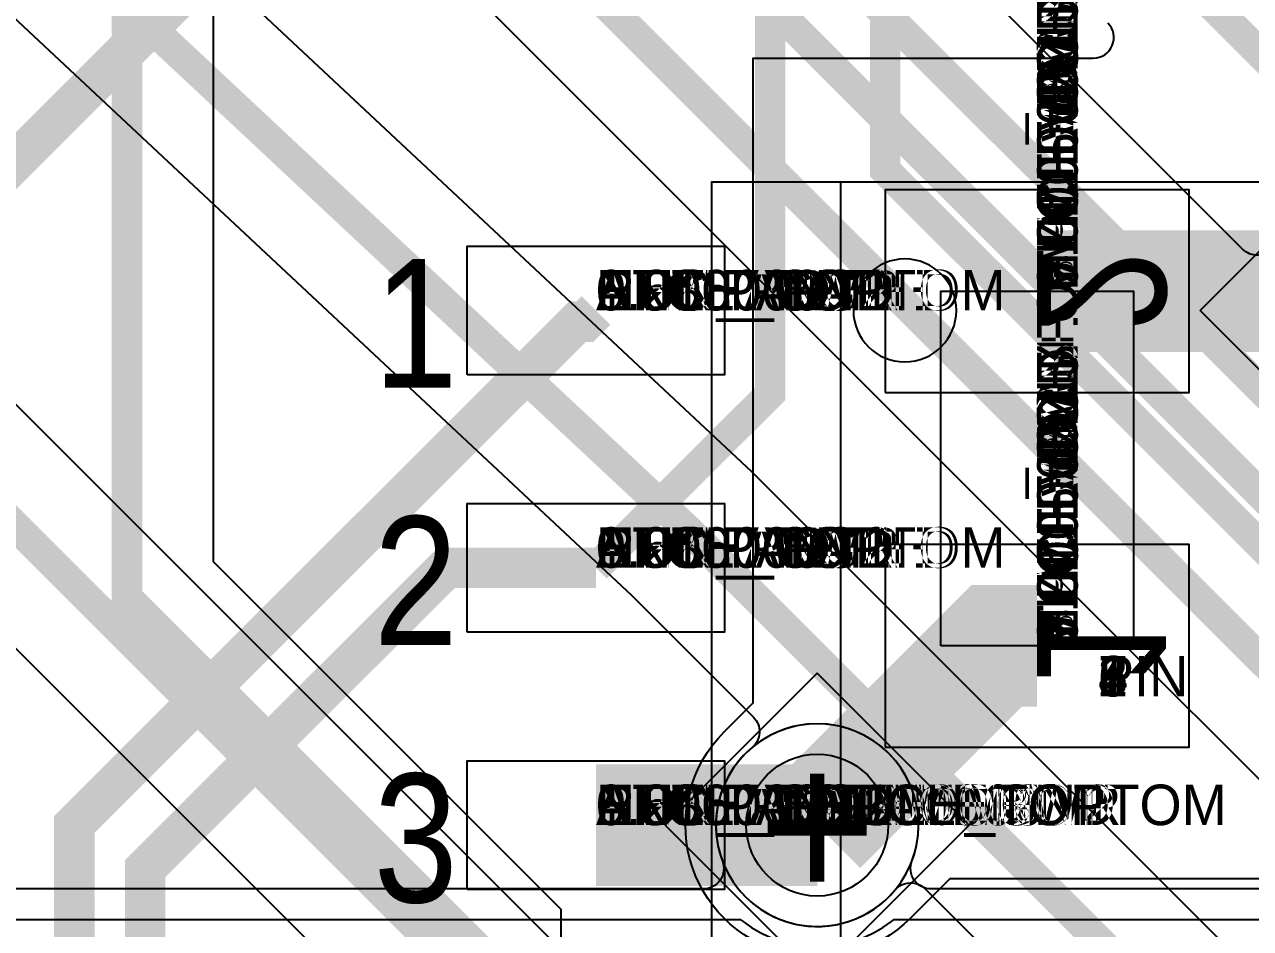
# Model space of a CAD drawing. Extents: x 0 to 323, y 0 to 320.
# Drawn here: x 84.2 to 90.25, y 19.05 to 23.52 of the extents above; entities that cross this region are included whole.
import ezdxf
from ezdxf.enums import TextEntityAlignment as Align

# ---------------------------------------------------------------- set-up
doc = ezdxf.new("R2010")
doc.units = 0
doc.header["$MEASUREMENT"] = 0
doc.layers.get('0').update_dxf_attribs({"linetype": 'CONTINUOUS'})
for name, color, linetype in [('CDN_FIGURES', 7, 'CONTINUOUS'), ('ETCH_BOTTOM', 7, 'CONTINUOUS'), ('ETCH_GND', 3, 'CONTINUOUS'), ('ETCH_INT1', 4, 'CONTINUOUS'), ('ETCH_INT2', 5, 'CONTINUOUS'), ('ETCH_PWR', 6, 'CONTINUOUS'), ('ETCH_TOP', 2, 'CONTINUOUS'), ('MANUFACTURING_NCLEGEND-1-6', 8, 'CONTINUOUS'), ('PACKAGE_GEOMETRY_ASSEMBLY_TOP', 11, 'CONTINUOUS'), ('PACKAGE_GEOMETRY_PIN_NUMBER', 9, 'CONTINUOUS')]:
    doc.layers.add(name, color=color, linetype=linetype)

# ---------------------------------------------------------------- blocks, each defined once
blk = doc.blocks.new('PAD_INFO')
for tag in ['SHAPE_TYPE', 'PAD_HEIGHT', 'PAD_LAYER', 'PAD_TYPE', 'PAD_WIDTH']:
    blk.add_attdef(tag, (0, 0), '', height=0.2)
at = {"flags": 2}
blk.add_attdef('CDN_TYPE', (0, 0), '', height=0.2, dxfattribs=at)
blk = doc.blocks.new('DRILL_INFO')
at = {"flags": 2}
blk.add_attdef('CDN_TYPE', (0, 0), '', height=0.2, dxfattribs=at)
for tag in ['FSHAPE', 'FCHAR', 'DRILL_HEIGHT', 'DIAMETER', 'PLATED', 'DRILL_WIDTH']:
    blk.add_attdef(tag, (0, 0), '', height=0.2)
blk = doc.blocks.new('VIA0700X0300')
at = {"layer": 'ETCH_BOTTOM'}
blk.add_circle((0, 0), 0.35, dxfattribs=at)
at = {"layer": 'ETCH_GND'}
blk.add_circle((0, 0), 0.35, dxfattribs=at)
at = {"layer": 'ETCH_INT1'}
blk.add_circle((0, 0), 0.35, dxfattribs=at)
at = {"layer": 'ETCH_INT2'}
blk.add_circle((0, 0), 0.35, dxfattribs=at)
at = {"layer": 'ETCH_PWR'}
blk.add_circle((0, 0), 0.35, dxfattribs=at)
at = {"layer": 'ETCH_TOP'}
blk.add_circle((0, 0), 0.35, dxfattribs=at)
ref = blk.add_blockref('PAD_INFO', (0, 0))
ref.add_attrib('PAD_LAYER', 'ETCH_TOP', (0, 0), dxfattribs={"height": 0.2})
ref.add_attrib('SHAPE_TYPE', 'NULL', (0, 0), dxfattribs={"height": 0.2})
ref.add_attrib('PAD_TYPE', 'ANTIPAD', (0, 0), dxfattribs={"height": 0.2})
ref.add_attrib('PAD_WIDTH', '0.000000', (0, 0), dxfattribs={"height": 0.2})
ref.add_attrib('PAD_HEIGHT', '0.000000', (0, 0), dxfattribs={"height": 0.2})
ref = blk.add_blockref('PAD_INFO', (0, 0))
ref.add_attrib('PAD_LAYER', 'ETCH_GND', (0, 0), dxfattribs={"height": 0.2})
ref.add_attrib('SHAPE_TYPE', 'NULL', (0, 0), dxfattribs={"height": 0.2})
ref.add_attrib('PAD_TYPE', 'ANTIPAD', (0, 0), dxfattribs={"height": 0.2})
ref.add_attrib('PAD_WIDTH', '0.000000', (0, 0), dxfattribs={"height": 0.2})
ref.add_attrib('PAD_HEIGHT', '0.000000', (0, 0), dxfattribs={"height": 0.2})
ref = blk.add_blockref('PAD_INFO', (0, 0))
ref.add_attrib('PAD_LAYER', 'ETCH_INT1', (0, 0), dxfattribs={"height": 0.2})
ref.add_attrib('SHAPE_TYPE', 'NULL', (0, 0), dxfattribs={"height": 0.2})
ref.add_attrib('PAD_TYPE', 'ANTIPAD', (0, 0), dxfattribs={"height": 0.2})
ref.add_attrib('PAD_WIDTH', '0.000000', (0, 0), dxfattribs={"height": 0.2})
ref.add_attrib('PAD_HEIGHT', '0.000000', (0, 0), dxfattribs={"height": 0.2})
ref = blk.add_blockref('PAD_INFO', (0, 0))
ref.add_attrib('PAD_LAYER', 'ETCH_INT2', (0, 0), dxfattribs={"height": 0.2})
ref.add_attrib('SHAPE_TYPE', 'NULL', (0, 0), dxfattribs={"height": 0.2})
ref.add_attrib('PAD_TYPE', 'ANTIPAD', (0, 0), dxfattribs={"height": 0.2})
ref.add_attrib('PAD_WIDTH', '0.000000', (0, 0), dxfattribs={"height": 0.2})
ref.add_attrib('PAD_HEIGHT', '0.000000', (0, 0), dxfattribs={"height": 0.2})
ref = blk.add_blockref('PAD_INFO', (0, 0))
ref.add_attrib('PAD_LAYER', 'ETCH_PWR', (0, 0), dxfattribs={"height": 0.2})
ref.add_attrib('SHAPE_TYPE', 'NULL', (0, 0), dxfattribs={"height": 0.2})
ref.add_attrib('PAD_TYPE', 'ANTIPAD', (0, 0), dxfattribs={"height": 0.2})
ref.add_attrib('PAD_WIDTH', '0.000000', (0, 0), dxfattribs={"height": 0.2})
ref.add_attrib('PAD_HEIGHT', '0.000000', (0, 0), dxfattribs={"height": 0.2})
ref = blk.add_blockref('PAD_INFO', (0, 0))
ref.add_attrib('PAD_LAYER', 'ETCH_BOTTOM', (0, 0), dxfattribs={"height": 0.2})
ref.add_attrib('SHAPE_TYPE', 'NULL', (0, 0), dxfattribs={"height": 0.2})
ref.add_attrib('PAD_TYPE', 'ANTIPAD', (0, 0), dxfattribs={"height": 0.2})
ref.add_attrib('PAD_WIDTH', '0.000000', (0, 0), dxfattribs={"height": 0.2})
ref.add_attrib('PAD_HEIGHT', '0.000000', (0, 0), dxfattribs={"height": 0.2})
ref = blk.add_blockref('PAD_INFO', (0, 0))
ref.add_attrib('PAD_LAYER', 'ETCH_TOP', (0, 0), dxfattribs={"height": 0.2})
ref.add_attrib('SHAPE_TYPE', 'NULL', (0, 0), dxfattribs={"height": 0.2})
ref.add_attrib('PAD_TYPE', 'THERMAL', (0, 0), dxfattribs={"height": 0.2})
ref.add_attrib('PAD_WIDTH', '0.000000', (0, 0), dxfattribs={"height": 0.2})
ref.add_attrib('PAD_HEIGHT', '0.000000', (0, 0), dxfattribs={"height": 0.2})
ref = blk.add_blockref('PAD_INFO', (0, 0))
ref.add_attrib('PAD_LAYER', 'ETCH_GND', (0, 0), dxfattribs={"height": 0.2})
ref.add_attrib('SHAPE_TYPE', 'NULL', (0, 0), dxfattribs={"height": 0.2})
ref.add_attrib('PAD_TYPE', 'THERMAL', (0, 0), dxfattribs={"height": 0.2})
ref.add_attrib('PAD_WIDTH', '0.000000', (0, 0), dxfattribs={"height": 0.2})
ref.add_attrib('PAD_HEIGHT', '0.000000', (0, 0), dxfattribs={"height": 0.2})
ref = blk.add_blockref('PAD_INFO', (0, 0))
ref.add_attrib('PAD_LAYER', 'ETCH_INT1', (0, 0), dxfattribs={"height": 0.2})
ref.add_attrib('SHAPE_TYPE', 'NULL', (0, 0), dxfattribs={"height": 0.2})
ref.add_attrib('PAD_TYPE', 'THERMAL', (0, 0), dxfattribs={"height": 0.2})
ref.add_attrib('PAD_WIDTH', '0.000000', (0, 0), dxfattribs={"height": 0.2})
ref.add_attrib('PAD_HEIGHT', '0.000000', (0, 0), dxfattribs={"height": 0.2})
ref = blk.add_blockref('PAD_INFO', (0, 0))
ref.add_attrib('PAD_LAYER', 'ETCH_INT2', (0, 0), dxfattribs={"height": 0.2})
ref.add_attrib('SHAPE_TYPE', 'NULL', (0, 0), dxfattribs={"height": 0.2})
ref.add_attrib('PAD_TYPE', 'THERMAL', (0, 0), dxfattribs={"height": 0.2})
ref.add_attrib('PAD_WIDTH', '0.000000', (0, 0), dxfattribs={"height": 0.2})
ref.add_attrib('PAD_HEIGHT', '0.000000', (0, 0), dxfattribs={"height": 0.2})
ref = blk.add_blockref('PAD_INFO', (0, 0))
ref.add_attrib('PAD_LAYER', 'ETCH_PWR', (0, 0), dxfattribs={"height": 0.2})
ref.add_attrib('SHAPE_TYPE', 'NULL', (0, 0), dxfattribs={"height": 0.2})
ref.add_attrib('PAD_TYPE', 'THERMAL', (0, 0), dxfattribs={"height": 0.2})
ref.add_attrib('PAD_WIDTH', '0.000000', (0, 0), dxfattribs={"height": 0.2})
ref.add_attrib('PAD_HEIGHT', '0.000000', (0, 0), dxfattribs={"height": 0.2})
ref = blk.add_blockref('PAD_INFO', (0, 0))
ref.add_attrib('PAD_LAYER', 'ETCH_BOTTOM', (0, 0), dxfattribs={"height": 0.2})
ref.add_attrib('SHAPE_TYPE', 'NULL', (0, 0), dxfattribs={"height": 0.2})
ref.add_attrib('PAD_TYPE', 'THERMAL', (0, 0), dxfattribs={"height": 0.2})
ref.add_attrib('PAD_WIDTH', '0.000000', (0, 0), dxfattribs={"height": 0.2})
ref.add_attrib('PAD_HEIGHT', '0.000000', (0, 0), dxfattribs={"height": 0.2})
ref = blk.add_blockref('PAD_INFO', (0, 0))
ref.add_attrib('PAD_LAYER', 'ETCH_TOP', (0, 0), dxfattribs={"height": 0.2})
ref.add_attrib('SHAPE_TYPE', 'CIRCLE', (0, 0), dxfattribs={"height": 0.2})
ref.add_attrib('PAD_TYPE', 'REGULAR', (0, 0), dxfattribs={"height": 0.2})
ref.add_attrib('PAD_WIDTH', '0.700000', (0, 0), dxfattribs={"height": 0.2})
ref.add_attrib('PAD_HEIGHT', '0.700000', (0, 0), dxfattribs={"height": 0.2})
ref = blk.add_blockref('PAD_INFO', (0, 0))
ref.add_attrib('PAD_LAYER', 'ETCH_GND', (0, 0), dxfattribs={"height": 0.2})
ref.add_attrib('SHAPE_TYPE', 'CIRCLE', (0, 0), dxfattribs={"height": 0.2})
ref.add_attrib('PAD_TYPE', 'REGULAR', (0, 0), dxfattribs={"height": 0.2})
ref.add_attrib('PAD_WIDTH', '0.700000', (0, 0), dxfattribs={"height": 0.2})
ref.add_attrib('PAD_HEIGHT', '0.700000', (0, 0), dxfattribs={"height": 0.2})
ref = blk.add_blockref('PAD_INFO', (0, 0))
ref.add_attrib('PAD_LAYER', 'ETCH_INT1', (0, 0), dxfattribs={"height": 0.2})
ref.add_attrib('SHAPE_TYPE', 'CIRCLE', (0, 0), dxfattribs={"height": 0.2})
ref.add_attrib('PAD_TYPE', 'REGULAR', (0, 0), dxfattribs={"height": 0.2})
ref.add_attrib('PAD_WIDTH', '0.700000', (0, 0), dxfattribs={"height": 0.2})
ref.add_attrib('PAD_HEIGHT', '0.700000', (0, 0), dxfattribs={"height": 0.2})
ref = blk.add_blockref('PAD_INFO', (0, 0))
ref.add_attrib('PAD_LAYER', 'ETCH_INT2', (0, 0), dxfattribs={"height": 0.2})
ref.add_attrib('SHAPE_TYPE', 'CIRCLE', (0, 0), dxfattribs={"height": 0.2})
ref.add_attrib('PAD_TYPE', 'REGULAR', (0, 0), dxfattribs={"height": 0.2})
ref.add_attrib('PAD_WIDTH', '0.700000', (0, 0), dxfattribs={"height": 0.2})
ref.add_attrib('PAD_HEIGHT', '0.700000', (0, 0), dxfattribs={"height": 0.2})
ref = blk.add_blockref('PAD_INFO', (0, 0))
ref.add_attrib('PAD_LAYER', 'ETCH_PWR', (0, 0), dxfattribs={"height": 0.2})
ref.add_attrib('SHAPE_TYPE', 'CIRCLE', (0, 0), dxfattribs={"height": 0.2})
ref.add_attrib('PAD_TYPE', 'REGULAR', (0, 0), dxfattribs={"height": 0.2})
ref.add_attrib('PAD_WIDTH', '0.700000', (0, 0), dxfattribs={"height": 0.2})
ref.add_attrib('PAD_HEIGHT', '0.700000', (0, 0), dxfattribs={"height": 0.2})
ref = blk.add_blockref('PAD_INFO', (0, 0))
ref.add_attrib('PAD_LAYER', 'ETCH_BOTTOM', (0, 0), dxfattribs={"height": 0.2})
ref.add_attrib('SHAPE_TYPE', 'CIRCLE', (0, 0), dxfattribs={"height": 0.2})
ref.add_attrib('PAD_TYPE', 'REGULAR', (0, 0), dxfattribs={"height": 0.2})
ref.add_attrib('PAD_WIDTH', '0.700000', (0, 0), dxfattribs={"height": 0.2})
ref.add_attrib('PAD_HEIGHT', '0.700000', (0, 0), dxfattribs={"height": 0.2})
ref = blk.add_blockref('DRILL_INFO', (0, 0))
ref.add_attrib('DIAMETER', '0.300000', (0, 0), dxfattribs={"height": 0.2})
ref.add_attrib('PLATED', 'PLATED', (0, 0), dxfattribs={"height": 0.2})
ref.add_attrib('FSHAPE', 'DIAMOND', (0, 0), dxfattribs={"height": 0.2})
ref.add_attrib('FCHAR', '+', (0, 0), dxfattribs={"height": 0.2})
ref.add_attrib('DRILL_WIDTH', '1.500000', (0, 0), dxfattribs={"height": 0.2})
ref.add_attrib('DRILL_HEIGHT', '1.500000', (0, 0), dxfattribs={"height": 0.2})
for tag in ['CDN_TYPE', 'PIN']:
    blk.add_attdef(tag, (0, 0), '', height=0.2)
at = {"flags": 2}
for tag in ['PSTKNAME', 'BBV']:
    blk.add_attdef(tag, (0, 0), '', height=0.2, dxfattribs=at)
blk = doc.blocks.new('FIGURE_DIAMOND')
at = {"layer": 'CDN_FIGURES'}
blk.add_lwpolyline([(-0.5, 0), (0, 0.5), (0.5, 0), (0, -0.5)], close=True, dxfattribs=at)
blk = doc.blocks.new('SMD50_25')
at = {"layer": 'ETCH_TOP'}
blk.add_lwpolyline([(-0.635, -0.3175), (-0.635, 0.3175), (0.635, 0.3175), (0.635, -0.3175)], close=True, dxfattribs=at)
ref = blk.add_blockref('PAD_INFO', (0, 0))
ref.add_attrib('PAD_LAYER', 'ETCH_TOP', (0, 0), dxfattribs={"height": 0.2})
ref.add_attrib('SHAPE_TYPE', 'NULL', (0, 0), dxfattribs={"height": 0.2})
ref.add_attrib('PAD_TYPE', 'ANTIPAD', (0, 0), dxfattribs={"height": 0.2})
ref.add_attrib('PAD_WIDTH', '0.000000', (0, 0), dxfattribs={"height": 0.2})
ref.add_attrib('PAD_HEIGHT', '0.000000', (0, 0), dxfattribs={"height": 0.2})
ref = blk.add_blockref('PAD_INFO', (0, 0))
ref.add_attrib('PAD_LAYER', 'ETCH_GND', (0, 0), dxfattribs={"height": 0.2})
ref.add_attrib('SHAPE_TYPE', 'NULL', (0, 0), dxfattribs={"height": 0.2})
ref.add_attrib('PAD_TYPE', 'ANTIPAD', (0, 0), dxfattribs={"height": 0.2})
ref.add_attrib('PAD_WIDTH', '0.000000', (0, 0), dxfattribs={"height": 0.2})
ref.add_attrib('PAD_HEIGHT', '0.000000', (0, 0), dxfattribs={"height": 0.2})
ref = blk.add_blockref('PAD_INFO', (0, 0))
ref.add_attrib('PAD_LAYER', 'ETCH_INT1', (0, 0), dxfattribs={"height": 0.2})
ref.add_attrib('SHAPE_TYPE', 'NULL', (0, 0), dxfattribs={"height": 0.2})
ref.add_attrib('PAD_TYPE', 'ANTIPAD', (0, 0), dxfattribs={"height": 0.2})
ref.add_attrib('PAD_WIDTH', '0.000000', (0, 0), dxfattribs={"height": 0.2})
ref.add_attrib('PAD_HEIGHT', '0.000000', (0, 0), dxfattribs={"height": 0.2})
ref = blk.add_blockref('PAD_INFO', (0, 0))
ref.add_attrib('PAD_LAYER', 'ETCH_INT2', (0, 0), dxfattribs={"height": 0.2})
ref.add_attrib('SHAPE_TYPE', 'NULL', (0, 0), dxfattribs={"height": 0.2})
ref.add_attrib('PAD_TYPE', 'ANTIPAD', (0, 0), dxfattribs={"height": 0.2})
ref.add_attrib('PAD_WIDTH', '0.000000', (0, 0), dxfattribs={"height": 0.2})
ref.add_attrib('PAD_HEIGHT', '0.000000', (0, 0), dxfattribs={"height": 0.2})
ref = blk.add_blockref('PAD_INFO', (0, 0))
ref.add_attrib('PAD_LAYER', 'ETCH_PWR', (0, 0), dxfattribs={"height": 0.2})
ref.add_attrib('SHAPE_TYPE', 'NULL', (0, 0), dxfattribs={"height": 0.2})
ref.add_attrib('PAD_TYPE', 'ANTIPAD', (0, 0), dxfattribs={"height": 0.2})
ref.add_attrib('PAD_WIDTH', '0.000000', (0, 0), dxfattribs={"height": 0.2})
ref.add_attrib('PAD_HEIGHT', '0.000000', (0, 0), dxfattribs={"height": 0.2})
ref = blk.add_blockref('PAD_INFO', (0, 0))
ref.add_attrib('PAD_LAYER', 'ETCH_BOTTOM', (0, 0), dxfattribs={"height": 0.2})
ref.add_attrib('SHAPE_TYPE', 'NULL', (0, 0), dxfattribs={"height": 0.2})
ref.add_attrib('PAD_TYPE', 'ANTIPAD', (0, 0), dxfattribs={"height": 0.2})
ref.add_attrib('PAD_WIDTH', '0.000000', (0, 0), dxfattribs={"height": 0.2})
ref.add_attrib('PAD_HEIGHT', '0.000000', (0, 0), dxfattribs={"height": 0.2})
ref = blk.add_blockref('PAD_INFO', (0, 0))
ref.add_attrib('PAD_LAYER', 'ETCH_TOP', (0, 0), dxfattribs={"height": 0.2})
ref.add_attrib('SHAPE_TYPE', 'NULL', (0, 0), dxfattribs={"height": 0.2})
ref.add_attrib('PAD_TYPE', 'THERMAL', (0, 0), dxfattribs={"height": 0.2})
ref.add_attrib('PAD_WIDTH', '0.000000', (0, 0), dxfattribs={"height": 0.2})
ref.add_attrib('PAD_HEIGHT', '0.000000', (0, 0), dxfattribs={"height": 0.2})
ref = blk.add_blockref('PAD_INFO', (0, 0))
ref.add_attrib('PAD_LAYER', 'ETCH_GND', (0, 0), dxfattribs={"height": 0.2})
ref.add_attrib('SHAPE_TYPE', 'NULL', (0, 0), dxfattribs={"height": 0.2})
ref.add_attrib('PAD_TYPE', 'THERMAL', (0, 0), dxfattribs={"height": 0.2})
ref.add_attrib('PAD_WIDTH', '0.000000', (0, 0), dxfattribs={"height": 0.2})
ref.add_attrib('PAD_HEIGHT', '0.000000', (0, 0), dxfattribs={"height": 0.2})
ref = blk.add_blockref('PAD_INFO', (0, 0))
ref.add_attrib('PAD_LAYER', 'ETCH_INT1', (0, 0), dxfattribs={"height": 0.2})
ref.add_attrib('SHAPE_TYPE', 'NULL', (0, 0), dxfattribs={"height": 0.2})
ref.add_attrib('PAD_TYPE', 'THERMAL', (0, 0), dxfattribs={"height": 0.2})
ref.add_attrib('PAD_WIDTH', '0.000000', (0, 0), dxfattribs={"height": 0.2})
ref.add_attrib('PAD_HEIGHT', '0.000000', (0, 0), dxfattribs={"height": 0.2})
ref = blk.add_blockref('PAD_INFO', (0, 0))
ref.add_attrib('PAD_LAYER', 'ETCH_INT2', (0, 0), dxfattribs={"height": 0.2})
ref.add_attrib('SHAPE_TYPE', 'NULL', (0, 0), dxfattribs={"height": 0.2})
ref.add_attrib('PAD_TYPE', 'THERMAL', (0, 0), dxfattribs={"height": 0.2})
ref.add_attrib('PAD_WIDTH', '0.000000', (0, 0), dxfattribs={"height": 0.2})
ref.add_attrib('PAD_HEIGHT', '0.000000', (0, 0), dxfattribs={"height": 0.2})
ref = blk.add_blockref('PAD_INFO', (0, 0))
ref.add_attrib('PAD_LAYER', 'ETCH_PWR', (0, 0), dxfattribs={"height": 0.2})
ref.add_attrib('SHAPE_TYPE', 'NULL', (0, 0), dxfattribs={"height": 0.2})
ref.add_attrib('PAD_TYPE', 'THERMAL', (0, 0), dxfattribs={"height": 0.2})
ref.add_attrib('PAD_WIDTH', '0.000000', (0, 0), dxfattribs={"height": 0.2})
ref.add_attrib('PAD_HEIGHT', '0.000000', (0, 0), dxfattribs={"height": 0.2})
ref = blk.add_blockref('PAD_INFO', (0, 0))
ref.add_attrib('PAD_LAYER', 'ETCH_BOTTOM', (0, 0), dxfattribs={"height": 0.2})
ref.add_attrib('SHAPE_TYPE', 'NULL', (0, 0), dxfattribs={"height": 0.2})
ref.add_attrib('PAD_TYPE', 'THERMAL', (0, 0), dxfattribs={"height": 0.2})
ref.add_attrib('PAD_WIDTH', '0.000000', (0, 0), dxfattribs={"height": 0.2})
ref.add_attrib('PAD_HEIGHT', '0.000000', (0, 0), dxfattribs={"height": 0.2})
ref = blk.add_blockref('PAD_INFO', (0, 0))
ref.add_attrib('PAD_LAYER', 'ETCH_TOP', (0, 0), dxfattribs={"height": 0.2})
ref.add_attrib('SHAPE_TYPE', 'RECTANGLE', (0, 0), dxfattribs={"height": 0.2})
ref.add_attrib('PAD_TYPE', 'REGULAR', (0, 0), dxfattribs={"height": 0.2})
ref.add_attrib('PAD_WIDTH', '1.270000', (0, 0), dxfattribs={"height": 0.2})
ref.add_attrib('PAD_HEIGHT', '0.635000', (0, 0), dxfattribs={"height": 0.2})
ref = blk.add_blockref('PAD_INFO', (0, 0))
ref.add_attrib('PAD_LAYER', 'ETCH_GND', (0, 0), dxfattribs={"height": 0.2})
ref.add_attrib('SHAPE_TYPE', 'NULL', (0, 0), dxfattribs={"height": 0.2})
ref.add_attrib('PAD_TYPE', 'REGULAR', (0, 0), dxfattribs={"height": 0.2})
ref.add_attrib('PAD_WIDTH', '0.000000', (0, 0), dxfattribs={"height": 0.2})
ref.add_attrib('PAD_HEIGHT', '0.000000', (0, 0), dxfattribs={"height": 0.2})
ref = blk.add_blockref('PAD_INFO', (0, 0))
ref.add_attrib('PAD_LAYER', 'ETCH_INT1', (0, 0), dxfattribs={"height": 0.2})
ref.add_attrib('SHAPE_TYPE', 'NULL', (0, 0), dxfattribs={"height": 0.2})
ref.add_attrib('PAD_TYPE', 'REGULAR', (0, 0), dxfattribs={"height": 0.2})
ref.add_attrib('PAD_WIDTH', '0.000000', (0, 0), dxfattribs={"height": 0.2})
ref.add_attrib('PAD_HEIGHT', '0.000000', (0, 0), dxfattribs={"height": 0.2})
ref = blk.add_blockref('PAD_INFO', (0, 0))
ref.add_attrib('PAD_LAYER', 'ETCH_INT2', (0, 0), dxfattribs={"height": 0.2})
ref.add_attrib('SHAPE_TYPE', 'NULL', (0, 0), dxfattribs={"height": 0.2})
ref.add_attrib('PAD_TYPE', 'REGULAR', (0, 0), dxfattribs={"height": 0.2})
ref.add_attrib('PAD_WIDTH', '0.000000', (0, 0), dxfattribs={"height": 0.2})
ref.add_attrib('PAD_HEIGHT', '0.000000', (0, 0), dxfattribs={"height": 0.2})
ref = blk.add_blockref('PAD_INFO', (0, 0))
ref.add_attrib('PAD_LAYER', 'ETCH_PWR', (0, 0), dxfattribs={"height": 0.2})
ref.add_attrib('SHAPE_TYPE', 'NULL', (0, 0), dxfattribs={"height": 0.2})
ref.add_attrib('PAD_TYPE', 'REGULAR', (0, 0), dxfattribs={"height": 0.2})
ref.add_attrib('PAD_WIDTH', '0.000000', (0, 0), dxfattribs={"height": 0.2})
ref.add_attrib('PAD_HEIGHT', '0.000000', (0, 0), dxfattribs={"height": 0.2})
ref = blk.add_blockref('PAD_INFO', (0, 0))
ref.add_attrib('PAD_LAYER', 'ETCH_BOTTOM', (0, 0), dxfattribs={"height": 0.2})
ref.add_attrib('SHAPE_TYPE', 'NULL', (0, 0), dxfattribs={"height": 0.2})
ref.add_attrib('PAD_TYPE', 'REGULAR', (0, 0), dxfattribs={"height": 0.2})
ref.add_attrib('PAD_WIDTH', '0.000000', (0, 0), dxfattribs={"height": 0.2})
ref.add_attrib('PAD_HEIGHT', '0.000000', (0, 0), dxfattribs={"height": 0.2})
ref = blk.add_blockref('DRILL_INFO', (0, 0))
ref.add_attrib('DIAMETER', '0.000000', (0, 0), dxfattribs={"height": 0.2})
ref.add_attrib('PLATED', 'NON_PLATED', (0, 0), dxfattribs={"height": 0.2})
ref.add_attrib('FSHAPE', 'NULL', (0, 0), dxfattribs={"height": 0.2})
ref.add_attrib('DRILL_WIDTH', '0.000000', (0, 0), dxfattribs={"height": 0.2})
ref.add_attrib('DRILL_HEIGHT', '0.000000', (0, 0), dxfattribs={"height": 0.2})
for tag in ['CDN_TYPE', 'PIN']:
    blk.add_attdef(tag, (0, 0), '', height=0.2)
at = {"flags": 2}
for tag in ['PSTKNAME', 'BBV']:
    blk.add_attdef(tag, (0, 0), '', height=0.2, dxfattribs=at)
blk = doc.blocks.new('SOIC8')
at = {"layer": 'PACKAGE_GEOMETRY_ASSEMBLY_TOP'}
blk.add_lwpolyline([(-1.905, -2.54), (-1.905, 2.54), (1.905, 2.54), (1.905, -2.54)], close=True, dxfattribs=at)
blk.add_lwpolyline([(-1.27, 2.54), (-1.27, -2.54)], dxfattribs=at)
blk.add_lwpolyline([(-0.6985, 1.905, 1), (-1.2065, 1.905, 1)], format="xyb", close=True, dxfattribs=at)
at = {"layer": 'ETCH_TOP'}
ref = blk.add_blockref('SMD50_25', (-2.4765, 1.905), dxfattribs=at)
ref.add_attrib('CDN_TYPE', 'PIN', (0, 0), dxfattribs={"height": 0.2})
ref.add_attrib('PIN', '1', (0, 0), dxfattribs={"height": 0.2})
ref = blk.add_blockref('SMD50_25', (2.4765, 1.905), dxfattribs=at)
ref.add_attrib('CDN_TYPE', 'PIN', (0, 0), dxfattribs={"height": 0.2})
ref.add_attrib('PIN', '8', (0, 0), dxfattribs={"height": 0.2})
ref = blk.add_blockref('SMD50_25', (-2.4765, 0.635), dxfattribs=at)
ref.add_attrib('CDN_TYPE', 'PIN', (0, 0), dxfattribs={"height": 0.2})
ref.add_attrib('PIN', '2', (0, 0), dxfattribs={"height": 0.2})
ref = blk.add_blockref('SMD50_25', (2.4765, 0.635), dxfattribs=at)
ref.add_attrib('CDN_TYPE', 'PIN', (0, 0), dxfattribs={"height": 0.2})
ref.add_attrib('PIN', '7', (0, 0), dxfattribs={"height": 0.2})
ref = blk.add_blockref('SMD50_25', (-2.4765, -0.635), dxfattribs=at)
ref.add_attrib('CDN_TYPE', 'PIN', (0, 0), dxfattribs={"height": 0.2})
ref.add_attrib('PIN', '3', (0, 0), dxfattribs={"height": 0.2})
ref = blk.add_blockref('SMD50_25', (-2.4765, -1.905), dxfattribs=at)
ref.add_attrib('CDN_TYPE', 'PIN', (0, 0), dxfattribs={"height": 0.2})
ref.add_attrib('PIN', '4', (0, 0), dxfattribs={"height": 0.2})
ref = blk.add_blockref('SMD50_25', (2.4765, -1.905), dxfattribs=at)
ref.add_attrib('CDN_TYPE', 'PIN', (0, 0), dxfattribs={"height": 0.2})
ref.add_attrib('PIN', '5', (0, 0), dxfattribs={"height": 0.2})
ref = blk.add_blockref('SMD50_25', (2.4765, -0.635), dxfattribs=at)
ref.add_attrib('CDN_TYPE', 'PIN', (0, 0), dxfattribs={"height": 0.2})
ref.add_attrib('PIN', '6', (0, 0), dxfattribs={"height": 0.2})
at = {"flags": 2}
for tag in ['SYMBOL_TYPE', 'CDN_TYPE', 'REFDES']:
    blk.add_attdef(tag, (0, 0), '', height=0.2, dxfattribs=at)
blk = doc.blocks.new('RC1000X1500TS')
at = {"layer": 'ETCH_TOP'}
blk.add_lwpolyline([(-0.5, -0.75), (-0.5, 0.75), (0.5, 0.75), (0.5, -0.75)], close=True, dxfattribs=at)
ref = blk.add_blockref('PAD_INFO', (0, 0))
ref.add_attrib('PAD_LAYER', 'ETCH_TOP', (0, 0), dxfattribs={"height": 0.2})
ref.add_attrib('SHAPE_TYPE', 'NULL', (0, 0), dxfattribs={"height": 0.2})
ref.add_attrib('PAD_TYPE', 'ANTIPAD', (0, 0), dxfattribs={"height": 0.2})
ref.add_attrib('PAD_WIDTH', '0.000000', (0, 0), dxfattribs={"height": 0.2})
ref.add_attrib('PAD_HEIGHT', '0.000000', (0, 0), dxfattribs={"height": 0.2})
ref = blk.add_blockref('PAD_INFO', (0, 0))
ref.add_attrib('PAD_LAYER', 'ETCH_GND', (0, 0), dxfattribs={"height": 0.2})
ref.add_attrib('SHAPE_TYPE', 'NULL', (0, 0), dxfattribs={"height": 0.2})
ref.add_attrib('PAD_TYPE', 'ANTIPAD', (0, 0), dxfattribs={"height": 0.2})
ref.add_attrib('PAD_WIDTH', '0.000000', (0, 0), dxfattribs={"height": 0.2})
ref.add_attrib('PAD_HEIGHT', '0.000000', (0, 0), dxfattribs={"height": 0.2})
ref = blk.add_blockref('PAD_INFO', (0, 0))
ref.add_attrib('PAD_LAYER', 'ETCH_INT1', (0, 0), dxfattribs={"height": 0.2})
ref.add_attrib('SHAPE_TYPE', 'NULL', (0, 0), dxfattribs={"height": 0.2})
ref.add_attrib('PAD_TYPE', 'ANTIPAD', (0, 0), dxfattribs={"height": 0.2})
ref.add_attrib('PAD_WIDTH', '0.000000', (0, 0), dxfattribs={"height": 0.2})
ref.add_attrib('PAD_HEIGHT', '0.000000', (0, 0), dxfattribs={"height": 0.2})
ref = blk.add_blockref('PAD_INFO', (0, 0))
ref.add_attrib('PAD_LAYER', 'ETCH_INT2', (0, 0), dxfattribs={"height": 0.2})
ref.add_attrib('SHAPE_TYPE', 'NULL', (0, 0), dxfattribs={"height": 0.2})
ref.add_attrib('PAD_TYPE', 'ANTIPAD', (0, 0), dxfattribs={"height": 0.2})
ref.add_attrib('PAD_WIDTH', '0.000000', (0, 0), dxfattribs={"height": 0.2})
ref.add_attrib('PAD_HEIGHT', '0.000000', (0, 0), dxfattribs={"height": 0.2})
ref = blk.add_blockref('PAD_INFO', (0, 0))
ref.add_attrib('PAD_LAYER', 'ETCH_PWR', (0, 0), dxfattribs={"height": 0.2})
ref.add_attrib('SHAPE_TYPE', 'NULL', (0, 0), dxfattribs={"height": 0.2})
ref.add_attrib('PAD_TYPE', 'ANTIPAD', (0, 0), dxfattribs={"height": 0.2})
ref.add_attrib('PAD_WIDTH', '0.000000', (0, 0), dxfattribs={"height": 0.2})
ref.add_attrib('PAD_HEIGHT', '0.000000', (0, 0), dxfattribs={"height": 0.2})
ref = blk.add_blockref('PAD_INFO', (0, 0))
ref.add_attrib('PAD_LAYER', 'ETCH_BOTTOM', (0, 0), dxfattribs={"height": 0.2})
ref.add_attrib('SHAPE_TYPE', 'NULL', (0, 0), dxfattribs={"height": 0.2})
ref.add_attrib('PAD_TYPE', 'ANTIPAD', (0, 0), dxfattribs={"height": 0.2})
ref.add_attrib('PAD_WIDTH', '0.000000', (0, 0), dxfattribs={"height": 0.2})
ref.add_attrib('PAD_HEIGHT', '0.000000', (0, 0), dxfattribs={"height": 0.2})
ref = blk.add_blockref('PAD_INFO', (0, 0))
ref.add_attrib('PAD_LAYER', 'ETCH_TOP', (0, 0), dxfattribs={"height": 0.2})
ref.add_attrib('SHAPE_TYPE', 'NULL', (0, 0), dxfattribs={"height": 0.2})
ref.add_attrib('PAD_TYPE', 'THERMAL', (0, 0), dxfattribs={"height": 0.2})
ref.add_attrib('PAD_WIDTH', '0.000000', (0, 0), dxfattribs={"height": 0.2})
ref.add_attrib('PAD_HEIGHT', '0.000000', (0, 0), dxfattribs={"height": 0.2})
ref = blk.add_blockref('PAD_INFO', (0, 0))
ref.add_attrib('PAD_LAYER', 'ETCH_GND', (0, 0), dxfattribs={"height": 0.2})
ref.add_attrib('SHAPE_TYPE', 'NULL', (0, 0), dxfattribs={"height": 0.2})
ref.add_attrib('PAD_TYPE', 'THERMAL', (0, 0), dxfattribs={"height": 0.2})
ref.add_attrib('PAD_WIDTH', '0.000000', (0, 0), dxfattribs={"height": 0.2})
ref.add_attrib('PAD_HEIGHT', '0.000000', (0, 0), dxfattribs={"height": 0.2})
ref = blk.add_blockref('PAD_INFO', (0, 0))
ref.add_attrib('PAD_LAYER', 'ETCH_INT1', (0, 0), dxfattribs={"height": 0.2})
ref.add_attrib('SHAPE_TYPE', 'NULL', (0, 0), dxfattribs={"height": 0.2})
ref.add_attrib('PAD_TYPE', 'THERMAL', (0, 0), dxfattribs={"height": 0.2})
ref.add_attrib('PAD_WIDTH', '0.000000', (0, 0), dxfattribs={"height": 0.2})
ref.add_attrib('PAD_HEIGHT', '0.000000', (0, 0), dxfattribs={"height": 0.2})
ref = blk.add_blockref('PAD_INFO', (0, 0))
ref.add_attrib('PAD_LAYER', 'ETCH_INT2', (0, 0), dxfattribs={"height": 0.2})
ref.add_attrib('SHAPE_TYPE', 'NULL', (0, 0), dxfattribs={"height": 0.2})
ref.add_attrib('PAD_TYPE', 'THERMAL', (0, 0), dxfattribs={"height": 0.2})
ref.add_attrib('PAD_WIDTH', '0.000000', (0, 0), dxfattribs={"height": 0.2})
ref.add_attrib('PAD_HEIGHT', '0.000000', (0, 0), dxfattribs={"height": 0.2})
ref = blk.add_blockref('PAD_INFO', (0, 0))
ref.add_attrib('PAD_LAYER', 'ETCH_PWR', (0, 0), dxfattribs={"height": 0.2})
ref.add_attrib('SHAPE_TYPE', 'NULL', (0, 0), dxfattribs={"height": 0.2})
ref.add_attrib('PAD_TYPE', 'THERMAL', (0, 0), dxfattribs={"height": 0.2})
ref.add_attrib('PAD_WIDTH', '0.000000', (0, 0), dxfattribs={"height": 0.2})
ref.add_attrib('PAD_HEIGHT', '0.000000', (0, 0), dxfattribs={"height": 0.2})
ref = blk.add_blockref('PAD_INFO', (0, 0))
ref.add_attrib('PAD_LAYER', 'ETCH_BOTTOM', (0, 0), dxfattribs={"height": 0.2})
ref.add_attrib('SHAPE_TYPE', 'NULL', (0, 0), dxfattribs={"height": 0.2})
ref.add_attrib('PAD_TYPE', 'THERMAL', (0, 0), dxfattribs={"height": 0.2})
ref.add_attrib('PAD_WIDTH', '0.000000', (0, 0), dxfattribs={"height": 0.2})
ref.add_attrib('PAD_HEIGHT', '0.000000', (0, 0), dxfattribs={"height": 0.2})
ref = blk.add_blockref('PAD_INFO', (0, 0))
ref.add_attrib('PAD_LAYER', 'ETCH_GND', (0, 0), dxfattribs={"height": 0.2})
ref.add_attrib('SHAPE_TYPE', 'NULL', (0, 0), dxfattribs={"height": 0.2})
ref.add_attrib('PAD_TYPE', 'REGULAR', (0, 0), dxfattribs={"height": 0.2})
ref.add_attrib('PAD_WIDTH', '0.000000', (0, 0), dxfattribs={"height": 0.2})
ref.add_attrib('PAD_HEIGHT', '0.000000', (0, 0), dxfattribs={"height": 0.2})
ref = blk.add_blockref('PAD_INFO', (0, 0))
ref.add_attrib('PAD_LAYER', 'ETCH_INT1', (0, 0), dxfattribs={"height": 0.2})
ref.add_attrib('SHAPE_TYPE', 'NULL', (0, 0), dxfattribs={"height": 0.2})
ref.add_attrib('PAD_TYPE', 'REGULAR', (0, 0), dxfattribs={"height": 0.2})
ref.add_attrib('PAD_WIDTH', '0.000000', (0, 0), dxfattribs={"height": 0.2})
ref.add_attrib('PAD_HEIGHT', '0.000000', (0, 0), dxfattribs={"height": 0.2})
ref = blk.add_blockref('PAD_INFO', (0, 0))
ref.add_attrib('PAD_LAYER', 'ETCH_INT2', (0, 0), dxfattribs={"height": 0.2})
ref.add_attrib('SHAPE_TYPE', 'NULL', (0, 0), dxfattribs={"height": 0.2})
ref.add_attrib('PAD_TYPE', 'REGULAR', (0, 0), dxfattribs={"height": 0.2})
ref.add_attrib('PAD_WIDTH', '0.000000', (0, 0), dxfattribs={"height": 0.2})
ref.add_attrib('PAD_HEIGHT', '0.000000', (0, 0), dxfattribs={"height": 0.2})
ref = blk.add_blockref('PAD_INFO', (0, 0))
ref.add_attrib('PAD_LAYER', 'ETCH_PWR', (0, 0), dxfattribs={"height": 0.2})
ref.add_attrib('SHAPE_TYPE', 'NULL', (0, 0), dxfattribs={"height": 0.2})
ref.add_attrib('PAD_TYPE', 'REGULAR', (0, 0), dxfattribs={"height": 0.2})
ref.add_attrib('PAD_WIDTH', '0.000000', (0, 0), dxfattribs={"height": 0.2})
ref.add_attrib('PAD_HEIGHT', '0.000000', (0, 0), dxfattribs={"height": 0.2})
ref = blk.add_blockref('PAD_INFO', (0, 0))
ref.add_attrib('PAD_LAYER', 'ETCH_BOTTOM', (0, 0), dxfattribs={"height": 0.2})
ref.add_attrib('SHAPE_TYPE', 'NULL', (0, 0), dxfattribs={"height": 0.2})
ref.add_attrib('PAD_TYPE', 'REGULAR', (0, 0), dxfattribs={"height": 0.2})
ref.add_attrib('PAD_WIDTH', '0.000000', (0, 0), dxfattribs={"height": 0.2})
ref.add_attrib('PAD_HEIGHT', '0.000000', (0, 0), dxfattribs={"height": 0.2})
ref = blk.add_blockref('DRILL_INFO', (0, 0))
ref.add_attrib('DIAMETER', '0.000000', (0, 0), dxfattribs={"height": 0.2})
ref.add_attrib('PLATED', 'PLATED', (0, 0), dxfattribs={"height": 0.2})
ref.add_attrib('FSHAPE', 'NULL', (0, 0), dxfattribs={"height": 0.2})
ref.add_attrib('DRILL_WIDTH', '0.000000', (0, 0), dxfattribs={"height": 0.2})
ref.add_attrib('DRILL_HEIGHT', '0.000000', (0, 0), dxfattribs={"height": 0.2})
ref = blk.add_blockref('PAD_INFO', (0, 0))
ref.add_attrib('PAD_LAYER', 'ETCH_TOP', (0, 0), dxfattribs={"height": 0.2})
ref.add_attrib('SHAPE_TYPE', 'RECTANGLE', (0, 0), dxfattribs={"height": 0.2})
ref.add_attrib('PAD_TYPE', 'REGULAR', (0, 0), dxfattribs={"height": 0.2})
ref.add_attrib('PAD_WIDTH', '1.000000', (0, 0), dxfattribs={"height": 0.2})
ref.add_attrib('PAD_HEIGHT', '1.500000', (0, 0), dxfattribs={"height": 0.2})
for tag in ['CDN_TYPE', 'PIN']:
    blk.add_attdef(tag, (0, 0), '', height=0.2)
at = {"flags": 2}
for tag in ['PSTKNAME', 'BBV']:
    blk.add_attdef(tag, (0, 0), '', height=0.2, dxfattribs=at)
blk = doc.blocks.new('F56')
at = {"layer": 'PACKAGE_GEOMETRY_ASSEMBLY_TOP'}
blk.add_lwpolyline([(0, -0.475), (1.75, -0.475), (1.75, 0.475), (0, 0.475)], close=True, dxfattribs=at)
at = {"layer": 'ETCH_TOP'}
ref = blk.add_blockref('RC1000X1500TS', (0, 0), dxfattribs=at)
ref.add_attrib('CDN_TYPE', 'PIN', (0, 0), dxfattribs={"height": 0.2})
ref.add_attrib('PIN', '1', (0, 0), dxfattribs={"height": 0.2})
ref = blk.add_blockref('RC1000X1500TS', (1.75, 0), dxfattribs=at)
ref.add_attrib('CDN_TYPE', 'PIN', (0, 0), dxfattribs={"height": 0.2})
ref.add_attrib('PIN', '2', (0, 0), dxfattribs={"height": 0.2})
at = {"flags": 2}
for tag in ['SYMBOL_TYPE', 'CDN_TYPE', 'REFDES']:
    blk.add_attdef(tag, (0, 0), '', height=0.2, dxfattribs=at)

msp = doc.modelspace()

# ---------------------------------------------------------------- linework, layer by layer
at = {"layer": 'ETCH_BOTTOM'}
for points, format in [([(86.425, 16.9117, 0.15, 0.15, 0), (86.425, 18.975, 0.15, 0.15, 0), (84.71, 20.69, 0.15, 0.15, 0), (84.71, 29.2232, 0.15, 0.15, 0), (85.5618, 30.075, 0.15, 0.15, 0), (97.725, 30.075, 0.15, 0.15, 0), (104, 36.35, 0.2, 0.2, 0), (104, 43.2986, 0.2, 0.2, 0), (102.9986, 44.3, 0.2, 0.2, 0), (102.5271, 44.3, 0.2, 0.2, 0), (101.1, 45.7271, 0.2, 0.2, 0), (101.1, 51.7, 0.2, 0.2, 0), (101.76, 52.36, 0.2, 0.2, 0), (101.76, 61.8679, 0.2, 0.2, 0), (100.3279, 63.3, 0.2, 0.2, 0), (99.45, 63.3, 0.2, 0.2, 0)], "xyseb"), ([(91.9765, 17.5735, 0.15, 0.15, 0), (91.9765, 21.6967, 0.15, 0.15, 0), (87.2832, 26.39, 0.15, 0.15, 0), (85.3468, 26.39, 0.15, 0.15, 0), (85.01, 26.7268, 0.15, 0.15, 0), (85.01, 27.2032, 0.15, 0.15, 0), (85.8, 27.9932, 0.15, 0.15, 0), (85.8, 29.5, 0.15, 0.15, 0)], "xyseb"), ([(85.1351, 25.9649), (85.1351, 20.8661), (86.8501, 19.1511), (86.8501, 17.0783), (86.8581, 17.0658, -0.143255), (86.9251, 16.8367), (86.9251, 13.1501), (88.2499, 13.1501), (88.2499, 15.0501), (92.3001, 15.0501), (92.3001, 14.2996), (92.3435, 14.2933, -0.865163), (92.3435, 13.0067), (92.3001, 13.0004), (92.3001, 12.2499), (86.8973, 12.2499), (86.8832, 12.2382, -0.377405), (86.0906, 12.2613), (86.076, 12.2749), (84.2516, 12.2749), (84.2496, 12.2262, -0.561279), (83.3546, 11.7277)], "xyb"), ([(88.7976, 25.4768), (92.4016, 21.8728), (92.4016, 17.9975), (92.4152, 17.9829, -2.301014), (91.5378, 17.9829), (91.5514, 17.9975), (91.5514, 21.5206), (91.3913, 21.6807, 0.433352), (91.2434, 21.6759, -0.234464), (90.7087, 21.4565, 0.435194), (90.6001, 21.3554), (90.6001, 19.2999), (88.7693, 19.2999), (88.5747, 19.1053, -1), (87.6553, 20.0247), (87.7999, 20.1693), (87.7999, 23.3501), (89.4771, 23.3501, 0.668179), (89.5488, 23.5232)], "xyb"), ([(89.2, 22.2, 0.6, 0.6, 0), (90.66, 22.2, 0.6, 0.6, 0), (90.755, 22.105, 0.6, 0.6, 0)], "xyseb"), ([(89.2, 20.45, 0.6, 0.6, 0), (89, 20.45, 0.6, 0.6, 0), (88.115, 19.565, 0.6, 0.6, 0)], "xyseb")]:
    msp.add_lwpolyline(points, format=format, dxfattribs=at)
at = {"layer": 'ETCH_GND'}
msp.add_lwpolyline([(88.6151, 19.565, 1), (87.6149, 19.565, 1)], format="xyb", close=True, dxfattribs=at)
at = {"layer": 'ETCH_INT1'}
msp.add_lwpolyline([(145.8, 19.25), (107.9801, 19.25, 0.009099), (107.9619, 19.25), (98.4541, 19.25, 0.009099), (98.4359, 19.25), (88.6773, 19.25, -0.524979), (88.5825, 19.3874, 1.449621), (87.6475, 19.3874, -0.524979), (87.5527, 19.25), (69.55, 19.25)], format="xyb", dxfattribs=at)
msp.add_lwpolyline([(66.704, 15.9501), (66.704, 16.5499), (67.0622, 16.5499), (69.6122, 19.0999), (87.7354, 19.0999), (87.7491, 19.0894, 0.340162), (88.4809, 19.0894), (88.4946, 19.0999), (97.789, 19.0999, -0.524685), (97.8838, 18.9626, 0.071135), (97.8467, 18.7968), (97.8431, 18.7501), (94.8195, 18.7501), (94.8132, 18.7517, 0.128053), (94.5108, 18.7517), (94.5045, 18.7501), (69.9878, 18.7501), (67.1878, 15.9501)], format="xyb", close=True, dxfattribs=at)
at = {"layer": 'ETCH_INT2'}
for points, format in [([(65.15, 70.95, 0.15, 0.15, 0), (65.15, 69.8132, 0.15, 0.15, 0), (65.125, 69.7882, 0.15, 0.15, 0), (65.125, 69.0382, 0.15, 0.15, 0), (62.075, 65.9882, 0.15, 0.15, 0), (62.075, 64.5883, 0.15, 0.15, 0), (62.275, 64.3883, 0.15, 0.15, 0), (62.275, 59.8493, 0.15, 0.15, 0), (69.878, 52.2463, 0.15, 0.15, 0), (69.878, 47.6477, 0.15, 0.15, 0), (76.85, 40.6756, 0.15, 0.15, 0), (76.85, 34.6501, 0.15, 0.15, 0), (93.0499, 18.4501, 0.15, 0.15, 0), (94.7, 16.8, 0.15, 0.15, 0)], "xyseb"), ([(106.35, 5.05, 0.15, 0.15, 0), (99.6019, 5.05, 0.15, 0.15, 0), (98.0808, 6.571, 0.15, 0.15, 0), (97.0467, 7.6051, 0.15, 0.15, 0), (89.075, 15.5769, 0.15, 0.15, 0), (89.075, 16.125, 0.15, 0.15, 0), (60.725, 44.475, 0.15, 0.15, 0), (60.725, 55.1126, 0.15, 0.15, 0), (60.525, 55.3126, 0.15, 0.15, 0), (60.525, 65.175, 0.15, 0.15, 0), (62.2, 66.85, 0.15, 0.15, 0), (62.2, 69.6, 0.15, 0.15, 0)], "xyseb"), ([(98.571, 12.414, 0.15, 0.15, 0), (98.5306, 12.4544, 0.15, 0.15, 0), (98.2324, 12.4544, 0.15, 0.15, 0), (69.578, 41.1088, 0.15, 0.15, 0), (69.578, 52.122, 0.15, 0.15, 0), (61.75, 59.95, 0.15, 0.15, 0), (61.75, 62.1243, 0.15, 0.15, 0), (61.7, 62.1743, 0.15, 0.15, 0), (61.7, 64.15, 0.15, 0.15, 0)], "xyseb"), ([(98.521, 10.911, 0.15, 0.15, 0), (97.589, 10.911, 0.15, 0.15, 0), (87.4969, 21.0031, 0.15, 0.15, 0), (74.0618, 33.575, 0.15, 0.15, 0), (73.8618, 33.575, 0.15, 0.15, 0), (61.45, 45.9868, 0.15, 0.15, 0), (61.45, 62, 0.15, 0.15, 0), (61.1, 62.35, 0.15, 0.15, 0)], "xyseb"), ([(108.9, 3.6, 0.15, 0.15, 0), (105.8599, 6.64, 0.15, 0.15, 0), (105.1808, 6.64, 0.15, 0.15, 0), (98.8318, 12.989, 0.15, 0.15, 0), (98.3588, 12.989, 0.15, 0.15, 0), (96.513, 14.8348, 0.15, 0.15, 0), (96.513, 15.0539, 0.15, 0.15, 0), (96.5094, 15.0988, 0.15, 0.15, 0), (96.5, 15.1082, 0.15, 0.15, 0), (96.5, 15.8132, 0.15, 0.15, 0), (94.7172, 17.596, 0.15, 0.15, 0), (94.4238, 17.596, 0.15, 0.15, 0), (91.8, 20.2198, 0.15, 0.15, 0), (86.375, 25.6447, 0.15, 0.15, 0), (86.375, 29.7383, 0.15, 0.15, 0), (80.8, 35.3133, 0.15, 0.15, 0), (80.8, 37.6633, 0.15, 0.15, 0), (70.178, 48.2853, 0.15, 0.15, 0), (70.178, 56.278, 0.15, 0.15, 0)], "xyseb"), ([(71.0749, 48.2871), (85.5939, 33.7681, -0.622285), (85.5353, 33.5959, 2.030775), (86.0959, 33.0353, -0.622285), (86.2681, 33.0939), (95.77, 23.592, -0.492704), (95.7491, 23.4326, 0.97368), (96.2275, 22.5546, -0.560286), (96.375, 22.4643), (96.375, 16.7842, -0.668179), (96.2019, 16.7125), (95.0552, 17.8592), (95.0782, 17.8938, 0.943141), (94.281, 18.4949, -0.437934), (94.1321, 18.4889), (91.0581, 21.5628, -0.447747), (91.0666, 21.7139, 1.119585), (90.3638, 22.4166, -0.447563), (90.2128, 22.4081), (86.8001, 25.8208), (86.8001, 29.9144), (81.2251, 35.4894)], "xyb"), ([(74.8579, 32.2479), (87.2013, 20.6975), (87.8008, 20.0981, -0.440646), (87.7941, 19.9486, 1.092952), (88.4986, 19.2441, -0.440646), (88.6481, 19.2508), (97.4129, 10.4859), (98.2572, 10.4859), (98.2691, 10.479, 1.740689), (98.2691, 11.343), (98.2572, 11.3361), (97.7651, 11.3361), (92.1491, 16.9521, -0.526334), (92.1796, 17.1165, 0.214832), (92.4533, 17.4228, -0.562554), (92.6217, 17.4639), (97.9318, 12.1538, 0.198912), (98.2324, 12.0293), (98.251, 12.0293), (98.2647, 12.0187, 0.408718), (98.9605, 12.1003, -0.446085), (99.1112, 12.1084), (105.0047, 6.2149)], "xyb"), ([(106.0862, 5.4751), (99.778, 5.4751), (92.2693, 12.9837, -0.614764), (92.3257, 13.1557, 1.97508), (91.7557, 13.7257, -0.614764), (91.5837, 13.6693), (89.8575, 15.3955, -0.506228), (89.8822, 15.5571, 1.006236), (89.4123, 16.44), (89.3791, 16.4221), (74.3726, 31.4286, -0.526334)], "xyb")]:
    msp.add_lwpolyline(points, format=format, dxfattribs=at)
for points in [[(91.5195, 17.7766, -0.526334), (91.3551, 17.7461), (87.7925, 21.3087), (74.2297, 34.0001), (74.0379, 34.0001), (73.2061, 34.8319, -0.622285), (73.2647, 35.0041, 2.030775), (72.7041, 35.5647, -0.622285), (72.5319, 35.5061), (65.6679, 42.3701, -0.437934), (65.6739, 42.519, 1.08428), (64.969, 43.2239, -0.437934), (64.8201, 43.2179), (61.8751, 46.1629), (61.8751, 58.9789, -0.668179), (62.0482, 59.0506), (69.1529, 51.9459), (69.1529, 40.9327), (91.8669, 18.2187, -0.562554), (91.8258, 18.0503, 0.214832), (91.5195, 17.7766)], [(98.9629, 4.5751), (94.0138, 9.5241), (93.8655, 9.5241, -0.438145), (93.7645, 9.6337, 0.72823), (92.885, 9.9979, -0.437934), (92.7361, 9.9919), (60.7001, 42.028), (60.7001, 42.3005, -0.438145), (60.8097, 42.4015, 0.496633), (61.3409, 42.9956, -0.740183), (61.5121, 43.0867), (88.6499, 15.9489), (88.6499, 15.4008), (99.3025, 4.7482, -0.668179), (99.2308, 4.5751)]]:
    msp.add_lwpolyline(points, format="xyb", close=True, dxfattribs=at)
at = {"layer": 'ETCH_PWR'}
msp.add_lwpolyline([(88.6151, 19.565, 1), (87.6149, 19.565, 1)], format="xyb", close=True, dxfattribs=at)
at = {"layer": 'ETCH_TOP'}
for points in [[(87.0235, 20.835, 0.15, 0.15, 0), (87.751, 21.5625, 0.15, 0.15, 0), (87.7517, 21.5625, 0.15, 0.15, 0), (87.8835, 21.6943, 0.15, 0.15, 0), (87.8835, 26.1057, 0.15, 0.15, 0), (87.6892, 26.3, 0.15, 0.15, 0), (85.4368, 26.3, 0.15, 0.15, 0), (85.01, 26.7268, 0.15, 0.15, 0), (85.01, 27.4922, 0.15, 0.15, 0), (86.4178, 28.9, 0.15, 0.15, 0), (87.6892, 28.9, 0.15, 0.15, 0), (90.375, 31.5858, 0.15, 0.15, 0), (90.375, 36.025, 0.15, 0.15, 0), (91.3566, 37.0066, 0.15, 0.15, 0)], [(91.6833, 19.565, 0.15, 0.15, 0), (88.4501, 22.7982, 0.15, 0.15, 0), (88.4501, 27.0574, 0.15, 0.15, 0), (87.2725, 28.235, 0.15, 0.15, 0), (87.0235, 28.235, 0.15, 0.15, 0)], [(82.3, 14.55, 0.2, 0.2, 0), (83.6, 14.55, 0.2, 0.2, 0), (84.05, 15, 0.2, 0.2, 0), (84.05, 22.7315, 0.2, 0.2, 0), (87.0185, 25.7, 0.2, 0.2, 0), (87.0235, 25.695, 0.2, 0.2, 0)], [(82.4, 10.95, 0.2, 0.2, 0), (83.5099, 10.95, 0.2, 0.2, 0), (84.45, 11.8901, 0.2, 0.2, 0), (84.45, 19.5676, 0.2, 0.2, 0), (86.9324, 22.05, 0.2, 0.2, 0), (86.9685, 22.05, 0.2, 0.2, 0), (87.0235, 22.105, 0.2, 0.2, 0)], [(87.0235, 20.835, 0.2, 0.2, 0), (86.285, 20.835, 0.2, 0.2, 0), (84.8, 19.35, 0.2, 0.2, 0), (84.8, 11.745, 0.2, 0.2, 0), (83.93, 10.875, 0.2, 0.2, 0), (83.93, 8.84, 0.2, 0.2, 0), (81.74, 6.65, 0.2, 0.2, 0)], [(87.0235, 19.565, 0.6, 0.6, 0), (88.115, 19.565, 0.6, 0.6, 0)]]:
    msp.add_lwpolyline(points, format="xyseb", dxfattribs=at)

# ---------------------------------------------------------------- block references
at = {"xscale": -1, "rotation": 270}
msp.add_blockref('F56', (89.2, 20.45), dxfattribs=at)
msp.add_blockref('SOIC8', (89.5, 20.2))
at = {"layer": 'ETCH_TOP'}
msp.add_blockref('VIA0700X0300', (88.115, 19.565), dxfattribs=at)
at = {"layer": 'MANUFACTURING_NCLEGEND-1-6', "xscale": 1.5, "yscale": 1.5}
for p in [(90.755, 22.105), (88.115, 19.565)]:
    msp.add_blockref('FIGURE_DIAMOND', p, dxfattribs=at)

# ---------------------------------------------------------------- texts
at = {"layer": 'MANUFACTURING_NCLEGEND-1-6'}
msp.add_text('+', height=0.75, dxfattribs=at).set_placement((88.115, 19.565), align=Align.MIDDLE_CENTER)
at = {"layer": 'PACKAGE_GEOMETRY_PIN_NUMBER', "width": 0.88}
for s, p in [('1', (86.1345, 21.724)), ('2', (86.1345, 20.454)), ('3', (86.1345, 19.184))]:
    msp.add_text(s, height=0.635, dxfattribs=at).set_placement(p, align=Align.CENTER)
at = {"layer": 'PACKAGE_GEOMETRY_PIN_NUMBER', "text_generation_flag": 2, "width": 0.88}
for s, p in [('2', (89.2, 22.2)), ('1', (89.2, 20.45))]:
    msp.add_text(s, height=0.635, rotation=270, dxfattribs=at).set_placement(p, align=Align.CENTER)

doc.saveas('drawing.dxf')
